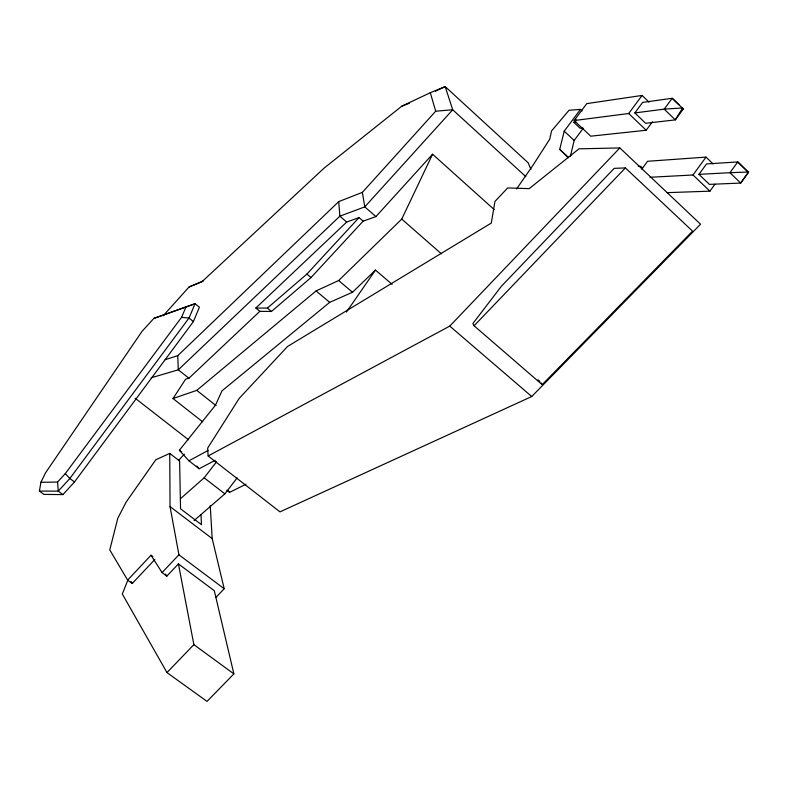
<?xml version="1.0" encoding="UTF-8"?>
<svg xmlns="http://www.w3.org/2000/svg" width="788" height="788" viewBox="0 0 788 788"><rect width="100%" height="100%" fill="white"/><g stroke="black" fill="none" stroke-linecap="round" stroke-linejoin="round"><path stroke-width="1.18" d="M39.4 491.072L40.917 482.295L45.556 472.81L142.007 331.384L153.857 318.411L195.079 303.705L199.413 307.221L193.385 321.583L74.486 481.97L62.922 494.598L43.892 494.401L39.4 491.072L58.273 491.151L62.922 494.598M570.374 156.457L574.166 140.451L583.317 128.178M568.227 157.846L559.736 149.346L564.218 131.153L580.47 109.394L582.115 110.95M127.932 579.889L122.317 594.014L166.977 672.578L207.037 701.409L233.878 673.888L214.297 590.714L178.423 563.903L166.849 576.126L162.082 572.59L151.03 555.235L127.636 580.096L132.246 583.484L154.803 559.539M181.536 317.357L186.017 306.956L195.079 303.705L189.002 318.037L69.846 478.493L58.273 491.151L57.573 482.059L65.286 473.608L181.536 317.357L189.002 318.037L193.385 321.583M202.585 421.767L173.005 398.531L196.783 390.365L316.077 290.92L338.653 280.528L401.752 219.094L432.573 154.212L494.204 209.598M748.442 172.316L737.765 161.944L706.531 163.934L698.946 174.355L709.407 184.372L740.681 183.062L748.442 172.316L737.765 161.944L729.964 172.7L698.946 174.355M173.005 398.531L185.653 379.146L188.913 378.24L259.843 311.329L271.456 311.467L311.033 277.543L363.14 221.142L375.925 216.592L432.573 154.212M346.464 312.078L375.462 270.087L392.119 284.36M516.593 188.933L532.954 165.322L549.748 139.131L551.561 130.936L569.044 110.241L580.47 109.394M667.209 192.646L709.909 191.169L714.943 184.234M650.001 177.27L692.997 174.995L706.028 157.107L713.11 163.943M683.295 109.02L675.316 119.874L645.658 123.292L634.832 112.93L642.624 102.41L672.233 98.273L683.295 109.02L681.6 107.365M641.787 169.174L647.588 161.284L706.028 157.107M649.046 102.154L642.092 95.437L586.784 103.622L574.137 120.554L590.764 136.186L646.19 130.247L652.494 121.707M574.137 120.554L628.686 113.511L642.092 95.437M582.243 127.981L580.086 128.237L573.851 122.376L575.979 119.52M194.084 520.572L224.885 493.84L237.149 477.892M180.353 498.824L204.151 477.824L216.513 461.827M215.163 460.31L199.177 468.761L188.923 460.832L179.388 450.253L215.518 405.101L221.97 390.878L329.689 302.346L352.502 292.259L375.462 270.087M163.146 315.84L189.081 286.97L203.343 280.912M165.175 359.643L177.743 355.674L338.741 201.61L362.372 192.361L435.685 111.207L452.706 109.768L525.872 176.679M359.032 217.587L346.681 222.068L255.834 308.029L267.378 308.098L306.906 274.076L359.032 217.587L363.14 221.142M178.502 460.458L184.323 454.193M162.082 572.59L178.915 554.791L170.05 506.595L169.745 453.396L155.768 459.798L126.188 502.015L117.816 518.199L109.778 549.916L127.636 580.096M208.131 455.956L449.771 326.104L619.841 147.937L700.552 224.206L531.742 396.512L279.976 511.875L208.131 455.956L207.658 448.096L239.148 398.472L287.531 346.484L491.298 223.063L494.943 201.452L507.689 187.928L529.211 188.637L578.973 148.833L619.841 147.937M474.081 325.779L625.396 167.923L692.573 231.14L542.193 384.652L474.081 325.779L472.869 323.533L501.424 286.231L614.197 168.356L625.396 167.923M215.814 597.501L224.206 588.744L212.189 538.598L210.238 505.63M166.977 672.578L193.878 644.643L178.423 563.903M530.974 169.381L528.157 162.811L445.19 86.591L430.317 92.698L401.821 106.173L324.006 168.199L201.915 281.789L189.081 286.97M188.923 460.832L208.071 450.48M226.865 490.185L229.623 492.323L245.994 484.236M435.409 91.201L445.19 86.591L452.706 109.768L364.775 206.88L339.855 216.178L178.295 369.818L151.188 377.807M401.821 106.173L409.366 103.238M153.857 318.411L186.017 306.956M634.832 112.93L664.205 109.138L682.664 107.946L675.316 119.874L664.205 109.138L672.233 98.273L679.039 104.883M573.851 122.376L575.989 122.101M40.917 482.295L57.573 482.059M638.27 166.317L640.693 166.327L642.437 167.962M193.878 644.643L233.878 673.888M151.03 555.235L152.872 556.604M178.915 554.791L224.206 588.744M74.486 481.97L69.846 478.493L65.286 473.608M170.05 506.595L212.189 538.598M204.151 477.824L224.885 493.84M169.745 453.396L179.615 461.01L180.55 508.792L201.462 524.7L200.989 514.574M179.388 450.253L181.201 451.662M135.122 398.196L188.549 439.793M196.783 390.365L216.05 405.633M188.913 378.24L178.295 369.818L177.743 355.674M255.834 308.029L259.843 311.329M267.378 308.098L271.456 311.467M316.077 290.92L329.689 302.346M306.906 274.076L311.033 277.543M338.653 280.528L352.502 292.259M449.771 326.104L531.742 396.512M346.681 222.068L339.855 216.178L338.741 201.61M537.958 379.816L539.819 381.422M375.925 216.592L364.775 206.88L362.372 192.361M401.752 219.094L441.408 253.815M559.736 149.346L568.158 157.176M564.218 131.153L574.166 140.451M628.686 113.511L646.19 130.247M692.997 174.995L709.909 191.169M227.978 490.56L229.623 492.323M196.714 466.063L199.177 468.761M165.529 574.078L166.849 576.126M541.228 383.037L542.193 384.652M131.094 581.554L132.246 583.484M430.317 92.698L435.685 111.207M748.6 172.011L740.681 183.062L729.964 172.7L748.6 172.011"/></g></svg>
